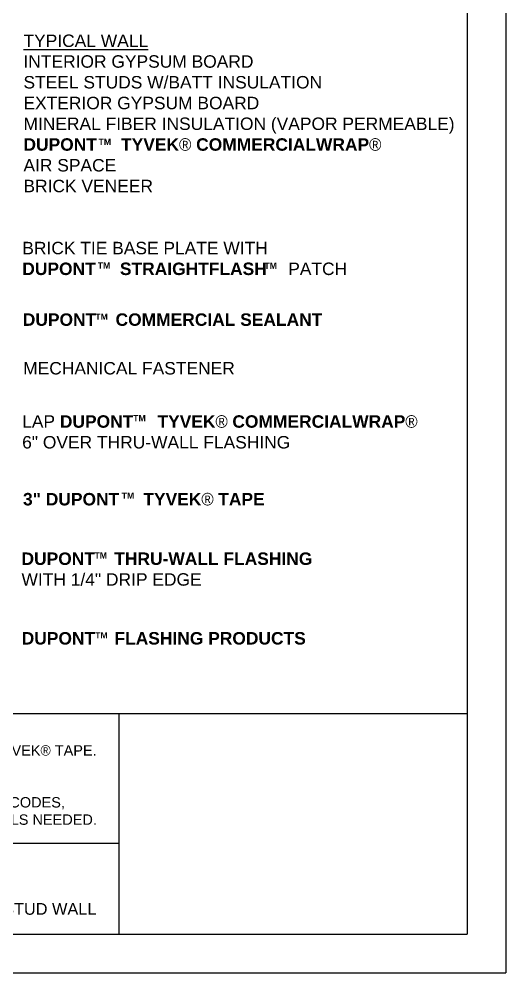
# Model space of a CAD drawing. Extents: x -198.3 to -147.3, y 313.3 to 379.3.
# Drawn here: x -166.07 to -147.3, y 313.26 to 350.04 of the extents above; entities that cross this region are included whole.
import ezdxf

# ---------------------------------------------------------------- set-up
doc = ezdxf.new("R2010")
doc.units = 0
doc.header["$LTSCALE"] = 1.5
doc.header["$MEASUREMENT"] = 0
doc.layers.add('8x11 layout', color=7, linetype='CONTINUOUS')
doc.layers.add('TEXT', color=7, linetype='CONTINUOUS')
doc.layers.add('VIEWPORT', color=7, linetype='CONTINUOUS', plot=False)
doc.styles.add('DETAILS', font='sanss___.ttf', dxfattribs={"height": 1})

msp = doc.modelspace()

# ---------------------------------------------------------------- linework, layer by layer
at = {"layer": '8x11 layout', "color": 7}
for p, q in [((-148.8018347023715, 377.758778083401), (-148.8018347023715, 314.7587780834008)), ((-196.8018347023714, 318.2601106130876), (-162.2247406766933, 318.2601106130876)), ((-196.8018347023714, 314.7587780834008), (-148.8018347023715, 314.7587780834008))]:
    msp.add_line(p, q, dxfattribs=at)
for points in [[(-148.8018347023715, 323.2494187099421), (-196.8018347023715, 323.2494187099421)], [(-162.2247406766933, 323.2494187099421), (-162.2247406766933, 314.7587780834008)]]:
    msp.add_lwpolyline(points, dxfattribs=at)
at = {"layer": 'VIEWPORT', "color": 1}
for p in [(-147.3018347023715, 379.2587780834008), (-198.3018347023714, 313.2587780834008)]:
    msp.add_line(p, (-147.3018347023715, 313.2587780834008), dxfattribs=at)

# ---------------------------------------------------------------- texts
at = {"layer": 'TEXT', "attachment_point": 4, "style": 'DETAILS'}
for s, insert, char_height in [('{\\fArial|b0|i0|c0|p34;\\LTYPICAL WALL\\P}INTERIOR GYPSUM BOARD\\PSTEEL STUDS W/BATT INSULATION\\PEXTERIOR GYPSUM BOARD\\P{\\fArial|b0|i0|c0|p34;MINERAL FIBER INSULATION (VAPOR PERMEABLE)}\\P{\\fSansSerif|b1|i0|c2|p2;DUPONT     TYVEK\\fSymbol|b0|i0|c2|p18;â} {\\fSansSerif|b1|i0|c2|p2;COMMERCIALWRAP\\fSymbol|b0|i0|c2|p18;â}\\P{\\fArial|b0|i0|c0|p34;AIR SPACE\\PBRICK VENEER}', (-165.8986489455956, 346.3960896441984), 0.48), ('{\\fSansSerif|b1|i0|c2|p2;TM}', (-163.0045352382151, 345.3031212417764), 0.24), ('{\\fSansSerif|b1|i0|c2|p2;TM}', (-163.032749595244, 340.5312425475577), 0.24), ('{\\fSansSerif|b1|i0|c2|p2;TM}', (-156.6136803152173, 340.5251170832616), 0.24), ('{\\fSansSerif|b1|i0|c2|p2;TM}', (-163.1299951629667, 338.5605997186026), 0.24), ('{\\fSansSerif|b1|i0|c2|p2;TM}', (-161.6686060237316, 334.64594868226), 0.24), ('{\\fSansSerif|b1|i0|c2|p2;TM}', (-162.113416195818, 331.657891824836), 0.24), ('{\\fSansSerif|b1|i0|c2|p2;TM}', (-163.1605167147545, 329.3565902230598), 0.24), ('{\\fSansSerif|b1|i0|c2|p2;TM}', (-163.1353331310131, 326.2736838690412), 0.24)]:
    msp.add_mtext(s, dxfattribs=dict(at, insert=insert, char_height=char_height))
at = {"layer": 'TEXT', "style": 'DETAILS'}
for s, insert, char_height, width, attachment_point in [('BRICK TIE BASE PLATE WITH \\P{\\fSansSerif|b1|i0|c2|p2;DUPONT     STRAIGHTFLASH\\fArial|b0|i0|c0|p32;\\H0.8125x;   }  PATCH', (-165.9428723762961, 340.8032080392322), 0.48, 12.51034211135186, 4), ('{\\fSansSerif|b1|i0|c2|p2;DUPONT    COMMERCIAL SEALANT}', (-165.9246139965444, 338.4443692303848), 0.48, 11.67798533535097, 4), ('MECHANICAL FASTENER ', (-165.9099800005026, 336.5692068813532), 0.48, 12.20717459951055, 4), ('LAP {\\fSansSerif|b1|i0|c2|p2;DUPONT     TYVEK\\fSymbol|b0|i0|c2|p18;â \\fSansSerif|b1|i0|c2|p2;COMMERCIALWRAP\\fSymbol|b0|i0|c2|p18;â} 6" OVER THRU-WALL FLASHING', (-165.9480287428889, 334.1155796962576), 0.48, 15.52726669938704, 4), ('{\\fSansSerif|b1|i0|c2|p2;3" DUPONT     TYVEK\\fSymbol|b0|i0|c2|p18;â \\fSansSerif|b1|i0|c2|p2;TAPE}', (-165.9155971111707, 331.5200712273027), 0.48, 10.15656407215698, 4), ('\\A1;{\\fSansSerif|b1|i0|c2|p2;DUPONT    THRU-WALL FLASHING} WITH 1/4" DRIP EDGE', (-165.9739979906008, 328.8260842317868), 0.48, 11.67798533535097, 4), ('{\\fSansSerif|b1|i0|c2|p2;DUPONT}    {\\fSansSerif|b1|i0|c2|p2;FLASHING PRODUCTS}', (-165.9664767514225, 326.4001314815155), 0.48, 10.95218833435496, 1), ('{\\LNOTE}\\P1) SEAL ALL DUPONT     TYVEK{\\fSymbol|b0|i0|c2|p18;â} WEATHER BARRIER SEAMS AND REPAIR MINOR HOLES WITH DUPONT     TYVEK{\\fSymbol|b0|i0|c2|p18;â} TAPE.\\P2) FASTEN DUPONT     TYVEK{\\fSymbol|b0|i0|c2|p18;â} WEATHER BARRIER WITH RECOMMENDED FASTENERS AND SPACING.\\P3) INTERIOR VAPOR RETARDER MAY BE REQUIRED IN SOME REGIONS.\\P\\pi-0.8,l0.8;4) THIS INFORMATION IS PROVIDED BY DUPONT AS REFERENCE ONLY; PLEASE CONSULT LOCAL BUILDING CODES, \\P\\pi0;REGULATIONS AND LAWS TO DETERMINE THE APPROPRIATE CONSTRUCTION METHONDS AND MATERIALS NEEDED.', (-196.0287985401944, 322.7040535424999), 0.4, 35.73533227802437, 1), ('\\pi5.1767;SHELF ANGLE DETAIL \\P\\pi1.1413;{\\H0.45x;BRICK VENEER / EXTERIOR INSULATION (WRAP OVER) / STEEL STUD WALL}', (-187.3130334688042, 317.6183070383613), 1, 24.8924186185627, 1)]:
    msp.add_mtext(s, dxfattribs=dict(at, insert=insert, char_height=char_height, width=width, attachment_point=attachment_point))

doc.saveas('drawing.dxf')
